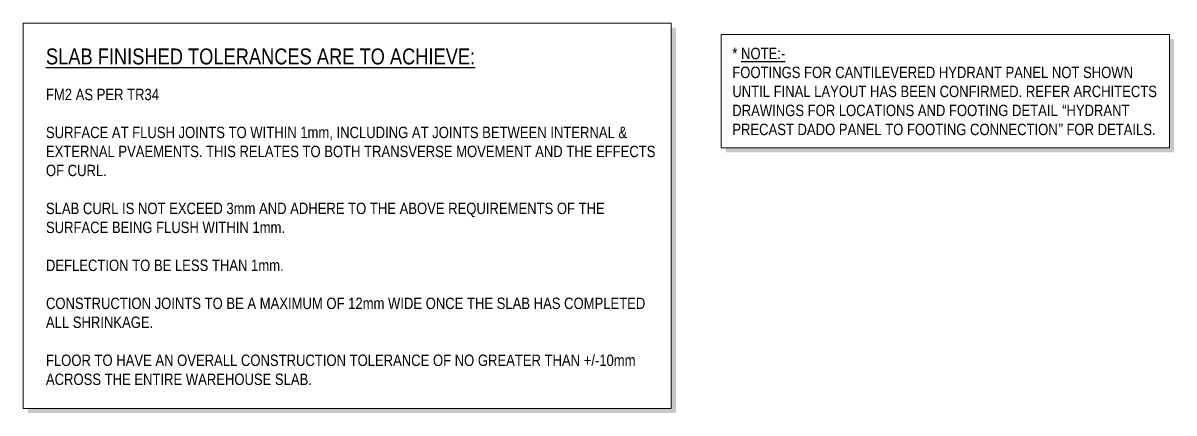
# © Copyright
# Model space of a CAD drawing. Header units: millimetres. Extents: x 1606 to 301010, y -5142 to 244250.
# Drawn here: x 1606 to 26873, y -4237 to 4320 of the extents above; entities that cross this region are included whole.
import ezdxf

# ---------------------------------------------------------------- set-up
doc = ezdxf.new("R2010")
doc.units = ezdxf.units.MM
doc.layers.add('A-DETL-GENF', color=92, linetype='Continuous', lineweight=18)
doc.layers.add('G-ANNO-TEXT-1', color=7, linetype='Continuous', lineweight=25)
doc.styles.add('Arial Narrow', font='ARIALN.TTF', dxfattribs={"height": 350})
doc.styles.add('Arial Narrow_1', font='ARIALN.TTF', dxfattribs={"height": 250})

# ---------------------------------------------------------------- blocks, each defined once
blk = doc.blocks.new('Shadow Box - Shadow Box-997097-110-Industrial_Slab Finishes Notes')
at = {"layer": 'A-DETL-GENF'}
blk.add_hatch(color=256, dxfattribs=at).paths.add_polyline_path([(1706, -4237), (15938, -4237), (15938, 4220), (15838, 4220), (15838, -4137), (1706, -4137)])
for p, q in [((1606, 4320), (1606, -4137)), ((15838, 4320), (1606, 4320)), ((15838, -4137), (15838, 4320)), ((1606, -4137), (15838, -4137))]:
    blk.add_line(p, q, dxfattribs=at)
blk = doc.blocks.new('Shadow Box - Shadow Box-1497474-100-Industrial_Hydrant Panel Note _Footing_Slab Plan_')
at = {"layer": 'A-DETL-GENF'}
blk.add_hatch(color=256, dxfattribs=at).paths.add_polyline_path([(1964, 1485), (11805, 1485), (11805, 3972), (11705, 3972), (11705, 1585), (1964, 1585)])
for p, q in [((1864, 4072), (1864, 1585)), ((11705, 4072), (1864, 4072)), ((11705, 1585), (11705, 4072)), ((1864, 1585), (11705, 1585))]:
    blk.add_line(p, q, dxfattribs=at)

msp = doc.modelspace()

# ---------------------------------------------------------------- block references
at = {"layer": 'A-DETL-GENF'}
for name, p in [('Shadow Box - Shadow Box-997097-110-Industrial_Slab Finishes Notes', (0, 0)), ('Shadow Box - Shadow Box-1497474-100-Industrial_Hydrant Panel Note _Footing_Slab Plan_', (15068, 0))]:
    msp.add_blockref(name, p, dxfattribs=at)

# ---------------------------------------------------------------- texts
at = {"layer": 'G-ANNO-TEXT-1', "attachment_point": 1}
for s, insert, char_height, width, style in [('\\LSLAB FINISHED TOLERANCES ARE TO ACHIEVE: ', (2109, 3762), 350, 11696.62, 'Arial Narrow'), ('* ', (17177, 3778), 250, 232.49, 'Arial Narrow_1'), ('\\LNOTE:-', (17369, 3778), 250, 1178.48, 'Arial Narrow_1'), ('FOOTINGS FOR CANTILEVERED HYDRANT PANEL NOT SHOWN', (17177, 3362), 250, 10686.49, 'Arial Narrow_1'), ('FM2 AS PER TR34', (2109, 2878), 250, 3014.34, 'Arial Narrow_1'), ('UNTIL FINAL LAYOUT HAS BEEN CONFIRMED. REFER ARCHITECTS', (17177, 2945), 250, 11311.81, 'Arial Narrow_1'), ('DRAWINGS FOR LOCATIONS AND FOOTING DETAIL ', (17177, 2528), 250, 8778.48, 'Arial Narrow_1'), ('“', (24420, 2528), 250, 112.24, 'Arial Narrow_1'), ('HYDRANT', (24513, 2528), 250, 1675.53, 'Arial Narrow_1'), ('SURFACE AT FLUSH JOINTS TO WITHIN 1mm, INCLUDING AT JOINTS BETWEEN INTERNAL & ', (2109, 2045), 250, 15592.82, 'Arial Narrow_1'), ('PRECAST DADO PANEL TO FOOTING CONNECTION', (17177, 2111), 250, 8682.28, 'Arial Narrow_1'), ('”', (24341, 2111), 250, 112.24, 'Arial Narrow_1'), (' FOR DETAILS.', (24433, 2111), 250, 2477.21, 'Arial Narrow_1'), ('EXTERNAL PVAEMENTS. THIS RELATES TO BOTH TRANSVERSE MOVEMENT AND THE EFFECTS ', (2109, 1628), 250, 16314.34, 'Arial Narrow_1'), ('OF CURL.', (2109, 1211), 250, 1619.41, 'Arial Narrow_1'), ('SLAB CURL IS NOT EXCEED 3mm AND ADHERE TO THE ABOVE REQUIREMENTS OF THE ', (2109, 378), 250, 14983.54, 'Arial Narrow_1'), ('SURFACE BEING FLUSH WITHIN 1mm.', (2109, -39), 250, 6365.4, 'Arial Narrow_1'), ('DEFLECTION TO BE LESS THAN 1mm.', (2109, -872), 250, 6341.35, 'Arial Narrow_1'), ('CONSTRUCTION JOINTS TO BE A MAXIMUM OF 12mm WIDE ONCE THE SLAB HAS COMPLETED ', (2109, -1706), 250, 16073.83, 'Arial Narrow_1'), ('ALL SHRINKAGE.', (2109, -2122), 250, 2854.01, 'Arial Narrow_1'), ('FLOOR TO HAVE AN OVERALL CONSTRUCTION TOLERANCE OF NO GREATER THAN +/-10mm ', (2109, -2956), 250, 15809.28, 'Arial Narrow_1'), ('ACROSS THE ENTIRE WAREHOUSE SLAB.', (2109, -3373), 250, 7086.92, 'Arial Narrow_1')]:
    msp.add_mtext(s, dxfattribs=dict(at, insert=insert, char_height=char_height, width=width, style=style))

doc.saveas('drawing.dxf')
